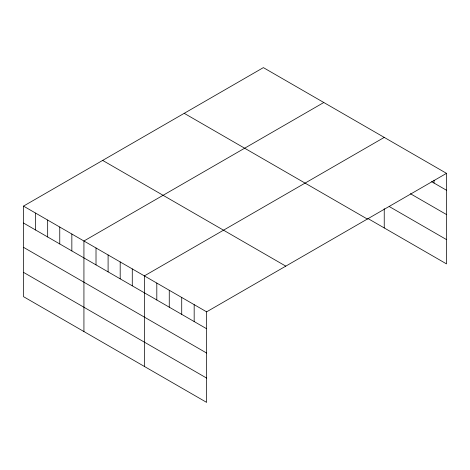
<?xml version="1.0" encoding="UTF-8"?>
<svg xmlns="http://www.w3.org/2000/svg" width="470" height="470" viewBox="0 0 470 470"><rect width="100%" height="100%" fill="white"/><g stroke="black" fill="none" stroke-linecap="round" stroke-linejoin="round"><path stroke-width="0.7" d="M23.5 206.113L206.624 311.839L206.624 402.379L23.5 296.658L23.5 206.113L263.376 67.621L446.5 173.342L446.5 263.887L367.922 218.521M323.806 102.507L83.93 241.004L83.93 331.544M384.237 137.399L144.361 275.89L144.361 366.436M206.624 311.839L446.5 173.342M431.56 181.626L446.5 190.25M410.386 193.705L446.5 214.549M389.219 206.518L446.5 239.588M184.216 113.323L367.34 219.049M102.66 160.411L285.784 266.132M23.5 223.021L206.624 328.747M23.5 247.32L206.624 353.046M23.5 272.359L206.624 378.08M434.045 180.245L434.045 183.065M384.237 208.645L384.237 227.944M194.169 304.648L194.169 321.556M181.72 297.457L181.72 314.365M169.265 290.266L169.265 307.174M156.81 283.081L156.81 299.989M132.276 268.911L132.276 285.819M120.191 261.937L120.191 278.845M108.1 254.957L108.1 271.866M96.015 247.978L96.015 264.886M71.845 234.025L71.845 250.933M59.761 227.045L59.761 243.954M47.67 220.066L47.67 236.974M35.585 213.092L35.585 230"/></g></svg>
